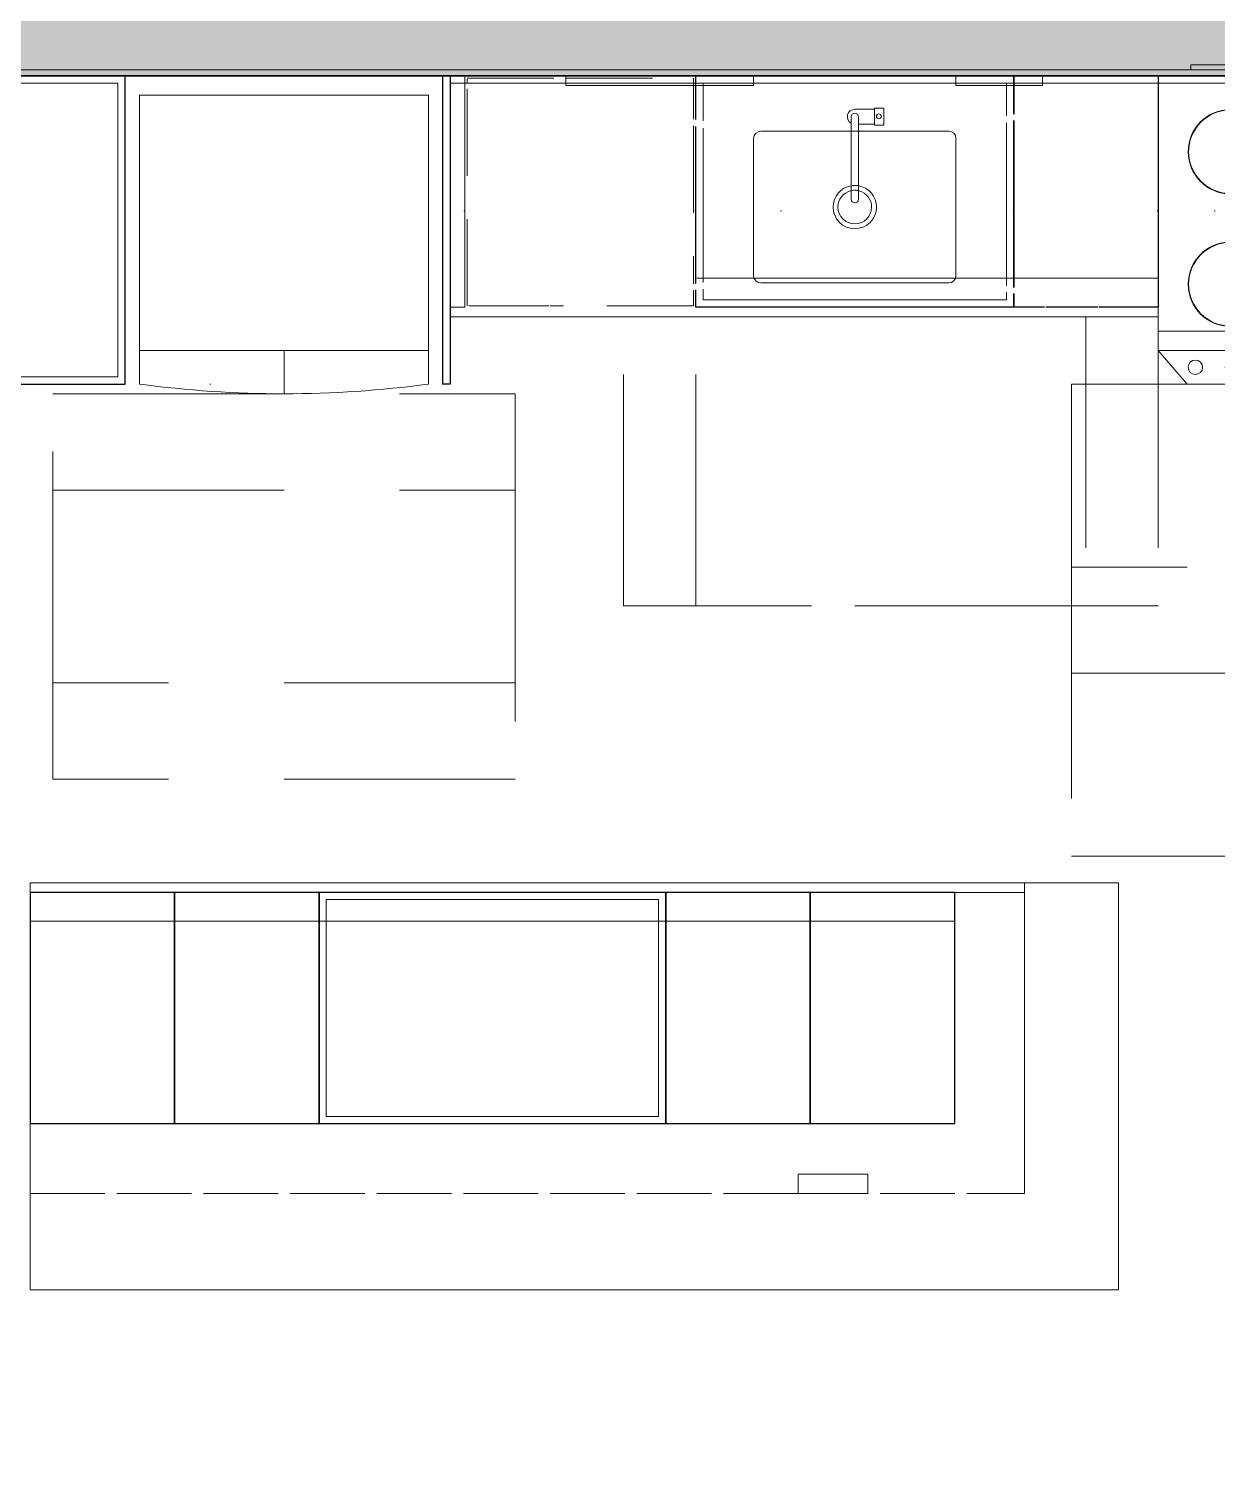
# Model space of a CAD drawing. Header units: inches. Extents: x 6 to 8416, y -388 to 6104.
# Drawn here: x 4304.2 to 4427.5, y 116.7 to 266.3 of the extents above; entities that cross this region are included whole.
import ezdxf

# ---------------------------------------------------------------- set-up
doc = ezdxf.new("R2010")
doc.units = ezdxf.units.IN
doc.header["$MEASUREMENT"] = 0
for name, pattern in [('Dash 1_16_', [48, 24, -24]), ('Dot 1_16_', [24, 0, -24]), ('Hidden 1_16_', [36, 24, -12]), ('Hidden 1_8_', [9, 6, -3]), ('Hidden 3_16_', [13.5, 9, -4.5])]:
    doc.linetypes.add(name, pattern=pattern)
for name, color, linetype, lineweight in [('A-GENM', 13, 'Continuous', 18), ('A-ROOM', 32, 'Continuous', 13), ('A-WALL', 113, 'Continuous', 25), ('A-WALL-PATT', 111, 'Continuous', 35), ('I-WALL', 2, 'Continuous', 25), ('P-SANR-FIXT', 6, 'Continuous', 18), ('Q-CASE', 31, 'Continuous', 18), ('Q-SPCQ', 91, 'Continuous', 18), ('Q-SPCQ-HDLN', 91, 'Hidden 3_16_', 9)]:
    doc.layers.add(name, color=color, linetype=linetype, lineweight=lineweight)

# ---------------------------------------------------------------- blocks, each defined once
blk = doc.blocks.new('GM KT - Type B_S1 - AM - Non-Recessed at Pantry - 30_-V1083-LEVEL 3 - PLAN Copy 1 Copy 1')
at = {"layer": 'A-GENM', "lineweight": 9}
for p, q in [((-108, 0), (-120, 0)), ((-120, 0), (-120, -0.75)), ((-120, 0), (-108, 0)), ((-120, -0.75), (-120, 0)), ((-108, 0), (-120, 0)), ((-120, 0), (-120, -0.75)), ((-120, 0), (-120, -0.75)), ((-120, -0.75), (-120, -25)), ((-120, -25), (-120, -0.75)), ((-108, -0.75), (-120, -0.75)), ((-120, -0.75), (-108, -0.75)), ((-88.5, 0), (-108, 0)), ((-108, 0), (-88.5, 0)), ((-88.5, 0), (-108, 0)), ((-88.5, -0.75), (-108, -0.75)), ((-108, -0.75), (-88.5, -0.75)), ((-67.5, 0), (-88.5, 0)), ((-88.5, 0), (-67.5, 0)), ((-67.5, 0), (-88.5, 0)), ((-67.5, -0.75), (-88.5, -0.75)), ((-88.5, -0.75), (-67.5, -0.75)), ((-58.5, 0), (-67.5, 0)), ((-67.5, 0), (-58.5, 0)), ((-58.5, 0), (-67.5, 0)), ((-58.5, -0.75), (-67.5, -0.75)), ((-67.5, -0.75), (-58.5, -0.75)), ((-46.5, 0), (-58.5, 0)), ((-58.5, 0), (-46.5, 0)), ((-4.5, 0), (-58.5, 0)), ((-4.5, -0.75), (-58.5, -0.75)), ((-58.5, -0.75), (-4.5, -0.75)), ((-46.5, -0.75), (-46.5, 0)), ((-46.5, 0), (-46.5, -0.75)), ((-46.5, -25), (-46.5, -0.75)), ((-46.5, -0.75), (-46.5, -25)), ((-4.5, 0), (-16.5, 0)), ((-16.5, 0), (-16.5, -0.75)), ((-16.5, 0), (-4.5, 0)), ((-16.5, -0.75), (-16.5, 0)), ((-16.5, -0.75), (-16.5, -25)), ((-16.5, -25), (-16.5, -0.75)), ((0, 0), (-4.5, 0)), ((-4.5, 0), (0, 0)), ((0, 0), (-4.5, 0)), ((0, -0.75), (-4.5, -0.75)), ((-4.5, -0.75), (0, -0.75)), ((0, -0.75), (0, 0)), ((0, 0), (0, -0.75)), ((0, -0.75), (0, 0)), ((0, 0), (0, -0.75)), ((0, -1), (0, -0.75)), ((0, -0.75), (0, -1)), ((0, -22.5), (0, -1)), ((0, -1), (0, -22.5)), ((-87.75, -5.75), (-78.38, -5.75)), ((-78.38, -5.75), (-87.75, -5.75)), ((-78.38, -5.75), (-77.69, -5.75)), ((-77.69, -5.75), (-78.38, -5.75)), ((-77.62, -5.75), (-68.25, -5.75)), ((-68.25, -5.75), (-77.62, -5.75)), ((-88.5, -20.75), (-88.5, -6.5)), ((-88.5, -6.5), (-88.5, -20.75)), ((-67.5, -6.5), (-67.5, -20.75)), ((-67.5, -20.75), (-67.5, -6.5)), ((-68.25, -21.5), (-87.75, -21.5)), ((-87.75, -21.5), (-68.25, -21.5)), ((0, -25), (0, -22.5)), ((0, -22.5), (0, -25)), ((-120, -25), (-46.5, -25)), ((-46.5, -25), (-120, -25)), ((-16.5, -25), (-1, -25)), ((-1, -25), (-16.5, -25)), ((-1, -25), (0, -25)), ((0, -25), (-1, -25))]:
    blk.add_line(p, q, dxfattribs=at)
for centre, start, end in [((-87.75, -6.5), 90, 180), ((-87.75, -6.5), 90, 180), ((-68.25, -6.5), 360, 90), ((-68.25, -6.5), 360, 90), ((-87.75, -20.75), 180, 270), ((-87.75, -20.75), 180, 270), ((-68.25, -20.75), 270, 360), ((-68.25, -20.75), 270, 360)]:
    blk.add_arc(centre, 0.75, start, end, dxfattribs=at)
blk = doc.blocks.new('CW - LW - Filler - Toe Kick - AM - 1 1_2_ W x 24_ D x H-V1085-LEVEL 3 - PLAN Copy 1 Copy 1')
at = {"layer": 'Q-CASE', "lineweight": 9}
for p, q in [((18.24, 0), (18.24, -0.75)), ((18.24, -0.75), (18.24, 0)), ((18.24, 0), (19.74, 0)), ((19.74, 0), (18.24, 0)), ((18.24, 0), (19.74, 0)), ((18.24, -0.75), (18.24, -24)), ((18.24, -24), (18.24, -0.75)), ((19.74, 0), (19.74, -0.27)), ((19.74, -0.27), (19.74, 0)), ((19.74, 0), (19.74, -0.27)), ((19.74, -0.31), (19.74, -0.75)), ((19.74, -0.75), (19.74, -0.31)), ((19.74, -0.31), (19.74, -0.75)), ((19.74, -0.75), (19.74, -24)), ((19.74, -24), (19.74, -0.75)), ((19.74, -0.75), (19.74, -24)), ((18.24, -24), (19.74, -24)), ((19.74, -24), (18.24, -24)), ((18.24, -24), (19.74, -24)), ((18.24, -24), (19.74, -24))]:
    blk.add_line(p, q, dxfattribs=at)
blk = doc.blocks.new('CW - LW - Filler - AM - 0 3_4_ W x 32_ D x H-2223674-LEVEL 3 - PLAN Copy 1 Copy 1')
at = {"layer": 'Q-CASE', "lineweight": 9}
for p, q in [((18.61, 0), (18.61, -32)), ((19.36, 0), (18.61, 0)), ((18.61, 0), (18.61, -32)), ((19.36, 0), (18.61, 0)), ((18.61, -32), (18.61, 0)), ((18.61, 0), (19.36, 0)), ((19.36, -0.75), (19.36, 0)), ((19.36, -32), (19.36, 0)), ((19.36, 0), (19.36, -0.75)), ((19.36, -24), (19.36, -0.75)), ((19.36, -0.75), (19.36, -24)), ((19.36, -25), (19.36, -24)), ((19.36, -24), (19.36, -25)), ((19.36, -32), (19.36, -25)), ((19.36, -25), (19.36, -32)), ((19.36, -32), (18.61, -32)), ((18.61, -32), (19.36, -32)), ((19.36, -32), (18.61, -32)), ((18.61, -32), (19.36, -32))]:
    blk.add_line(p, q, dxfattribs=at)
at = {"layer": 'Q-CASE', "lineweight": 25}
for p, q in [((18.61, -32), (18.61, 0)), ((18.61, 0), (19.36, 0)), ((19.36, 0), (19.36, -32)), ((19.36, -32), (18.61, -32))]:
    blk.add_line(p, q, dxfattribs=at)
blk = doc.blocks.new('CW - UP - Double Doors - AM - 33_ W x 32_ D x H-2223676-LEVEL 3 - PLAN Copy 1 Copy 1')
at = {"layer": 'Q-CASE', "linetype": 'Dot 1_16_', "lineweight": 9}
for p, q in [((-14.26, 0), (18.74, 0)), ((18.74, -32), (-14.26, -32))]:
    blk.add_line(p, q, dxfattribs=at)
blk = doc.blocks.new('CW - UP - Double Doors - AM - 30_ W x 14_ D x H-2223684-LEVEL 3 - PLAN Copy 1 Copy 1')
at = {"layer": 'Q-CASE', "linetype": 'Dot 1_16_', "lineweight": 9}
for p, q in [((-11.26, 0), (18.74, 0)), ((18.74, -14), (-11.26, -14))]:
    blk.add_line(p, q, dxfattribs=at)
blk = doc.blocks.new('CW - UP - Filler - AM - 1 1_2_ W x 14_ D x H-2223693-LEVEL 3 - PLAN Copy 1 Copy 1')
at = {"layer": 'Q-CASE', "linetype": 'Dot 1_16_', "lineweight": 9}
for p, q in [((17.49, 0), (18.99, 0)), ((18.99, -14), (17.49, -14))]:
    blk.add_line(p, q, dxfattribs=at)
blk = doc.blocks.new('z Nested-Range - z Nested-Range-V1086-LEVEL 3 - PLAN Copy 1 Copy 1')
at = {"layer": 'Q-SPCQ'}
for p, q in [((-12, 32), (-15, 28.5)), ((-15, 28.5), (-12, 32)), ((12, 32), (-12, 32)), ((15, 28.5), (12, 32)), ((12, 32), (15, 28.5)), ((-15, 28.5), (15, 28.5)), ((15, 28.5), (-15, 28.5)), ((-15, 28.5), (-15, 0.75)), ((15, 28.5), (-15, 28.5)), ((-15, 28.5), (15, 28.5)), ((-15, 25), (-15, 28.5)), ((15, 0.75), (15, 28.5)), ((15, 28.5), (15, 25)), ((-15, 26.5), (-15, 25)), ((15, 26.5), (-15, 26.5)), ((-15, 26.5), (15, 26.5)), ((-15, 25), (-15, 26.5)), ((15, 25), (15, 26.5)), ((15, 26.5), (15, 25)), ((-15, 24), (-15, 25)), ((-15, 25), (-15, 24)), ((-15, 24), (-15, 25)), ((-15, 0.75), (-15, 24)), ((-15, 24), (-15, 0.75)), ((-15, 21), (-15, 24)), ((15, 25), (15, 24)), ((15, 24), (15, 25)), ((15, 25), (15, 24)), ((15, 24), (15, 0.75)), ((15, 0.75), (15, 24)), ((15, 24), (15, 21)), ((-15, 0.75), (-15, 21)), ((15, 21), (15, 0.75)), ((-15, 0.75), (-15, 0)), ((-15, 0), (-15, 0.75)), ((-15, 0.75), (-15, 0)), ((-15, 0), (-15, 0.75)), ((-15, 0), (15, 0)), ((15, 0), (-15, 0)), ((-15, 0), (15, 0)), ((15, 0), (-15, 0)), ((15, 0), (15, 0.75)), ((15, 0.75), (15, 0)), ((15, 0), (15, 0.75)), ((15, 0.75), (15, 0))]:
    blk.add_line(p, q, dxfattribs=at)
at = {"layer": 'Q-SPCQ', "lineweight": 9}
for p, q in [((-3, 29.14), (-3, 31.43)), ((-3, 31.43), (3, 31.43)), ((3, 31.43), (3, 29.14)), ((3, 29.14), (-3, 29.14))]:
    blk.add_line(p, q, dxfattribs=at)
for centre in [(-11.14, 30.25), (-7.29, 30.25), (7.29, 30.25), (11.14, 30.25)]:
    blk.add_circle(centre, 0.75, dxfattribs=at)
for centre, radius, start, end in [((-7.5, 21.63), 4.38, 0, 180), ((-7.5, 21.63), 4.37, 0, 180), ((-7.5, 21.63), 4.34, 0, 180), ((-7.5, 21.63), 4.34, 0, 180), ((7.5, 21.63), 4.38, 0, 180), ((7.5, 21.63), 4.37, 0, 180), ((7.5, 21.63), 4.34, 0, 180), ((7.5, 21.63), 4.34, 0, 180), ((-7.5, 21.63), 4.38, 180, 360), ((-7.5, 21.63), 4.37, 180, 0), ((-7.5, 21.63), 4.34, 180, 360), ((-7.5, 21.63), 4.34, 180, 360), ((7.5, 21.63), 4.38, 180, 360), ((7.5, 21.63), 4.37, 180, 0), ((7.5, 21.63), 4.34, 180, 360), ((7.5, 21.63), 4.34, 180, 360), ((-7.5, 7.88), 4.38, 0, 180), ((-7.5, 7.88), 4.37, 0, 180), ((-7.5, 7.88), 4.34, 0, 180), ((-7.5, 7.88), 4.34, 0, 180), ((7.5, 7.88), 4.38, 0, 180), ((7.5, 7.88), 4.37, 0, 180), ((7.5, 7.88), 4.34, 0, 180), ((7.5, 7.88), 4.34, 0, 180), ((-7.5, 7.88), 4.38, 180, 360), ((-7.5, 7.88), 4.37, 180, 0), ((-7.5, 7.88), 4.34, 180, 360), ((-7.5, 7.88), 4.34, 180, 360), ((7.5, 7.88), 4.38, 180, 360), ((7.5, 7.88), 4.37, 180, 0), ((7.5, 7.88), 4.34, 180, 360), ((7.5, 7.88), 4.34, 180, 360)]:
    blk.add_arc(centre, radius, start, end, dxfattribs=at)
blk = doc.blocks.new('z Nested-Clearance-Rectangle-AM - Clearance-2223516-LEVEL 3 - PLAN Copy 1 Copy 1')
at = {"layer": 'A-GENM', "linetype": 'Hidden 1_16_', "lineweight": 9}
for p, q in [((15, 48), (-15, 48)), ((-15, 48), (-15, 0)), ((15, 0), (15, 48)), ((-15, 0), (15, 0))]:
    blk.add_line(p, q, dxfattribs=at)
blk = doc.blocks.new('z Nested-Refrigerator-French Door-AM - z Nested-Refrigerator-French Door-AM-17862082-LEVEL 3 - PLAN Copy 1 Copy 1')
at = {"layer": 'Q-SPCQ'}
for p, q in [((-14.8125, 0), (-14.8125, -30)), ((15.1875, 0), (-14.8125, 0)), ((15.1875, -30), (15.1875, 0)), ((-14.8125, -26.5), (15.1875, -26.5)), ((0.1875, -26.5), (0.1875, -31))]:
    blk.add_line(p, q, dxfattribs=at)
for start, end in [(262.37185, 270), (270, 277.62815)]:
    blk.add_arc((0.1875, 82), 113, start, end, dxfattribs=at)
blk = doc.blocks.new('z Nested-Clearance-Rectangle-AM - Clearance-1978794-LEVEL 3 - PLAN Copy 1 Copy 1')
at = {"layer": 'A-GENM', "linetype": 'Hidden 1_16_', "lineweight": 9}
for p, q in [((-15, -48), (-15, 0)), ((-15, 0), (15, 0)), ((15, 0), (15, -48)), ((15, -48), (-15, -48))]:
    blk.add_line(p, q, dxfattribs=at)
blk = doc.blocks.new('CW - LW - 4 Drawers - AM - 15_ W x 24_ D x H - 6_ Top Drawer-V1087-LEVEL 3 - PLAN Copy 1 Copy 1')
at = {"layer": 'Q-CASE', "lineweight": 9}
for p, q in [((-21.76, 0), (-21.76, -0.75)), ((-21.76, -0.75), (-21.76, 0)), ((-21.76, 0), (-18.76, 0)), ((-18.76, 0), (-21.76, 0)), ((-18.76, 0), (-6.76, 0)), ((-6.76, 0), (-18.76, 0)), ((-6.76, 0), (-6.76, -0.75)), ((-6.76, -0.75), (-6.76, 0)), ((-21.76, 0), (-21.76, -0.75)), ((-21.76, -0.75), (-21.76, 0)), ((-21.76, 0), (-18.76, 0)), ((-18.76, 0), (-21.76, 0)), ((-21.76, -0.75), (-21.76, -1)), ((-21.76, -1), (-21.76, -0.75)), ((-21.76, -0.75), (-21.76, -1)), ((-21.76, -1), (-21.76, -0.75)), ((-21.76, -1), (-21.76, -3.97)), ((-21.76, -3.97), (-21.76, -1)), ((-21.76, -1), (-21.76, -3.97)), ((-21.76, -3.97), (-21.76, -1)), ((-18.76, 0), (-6.76, 0)), ((-6.76, 0), (-18.76, 0)), ((-6.76, 0), (-6.76, -0.75)), ((-6.76, -0.75), (-6.76, 0)), ((-6.76, -0.75), (-6.76, -21)), ((-6.76, -21), (-6.76, -0.75)), ((-6.76, -0.75), (-6.76, -24)), ((-6.76, -24), (-6.76, -0.75)), ((-21.76, -4.64), (-21.76, -21)), ((-21.76, -21), (-21.76, -4.64)), ((-21.76, -4.64), (-21.76, -21.96)), ((-21.76, -21.96), (-21.76, -4.64)), ((-6.76, -21), (-21.76, -21)), ((-6.76, -21), (-21.76, -21)), ((-21.76, -22.59), (-21.76, -24)), ((-21.76, -24), (-21.76, -22.59)), ((-18.55, -24), (-21.76, -24)), ((-18.55, -24), (-21.76, -24)), ((-21.76, -24), (-18.55, -24)), ((-12.98, -24), (-18.42, -24)), ((-12.98, -24), (-18.42, -24)), ((-18.42, -24), (-12.98, -24)), ((-6.76, -24), (-12.88, -24)), ((-6.76, -24), (-12.88, -24)), ((-12.88, -24), (-6.76, -24))]:
    blk.add_line(p, q, dxfattribs=at)
at = {"layer": 'Q-CASE', "lineweight": 25}
for p, q in [((-21.76, -0.75), (-21.76, 0)), ((-21.76, 0), (-18.76, 0)), ((-21.76, -1), (-21.76, -0.75)), ((-21.76, -3.97), (-21.76, -1)), ((-18.76, 0), (-6.76, 0)), ((-6.76, 0), (-6.76, -0.75)), ((-6.76, -0.75), (-6.76, -24)), ((-21.76, -21.96), (-21.76, -4.64)), ((-21.76, -24), (-21.76, -22.59)), ((-18.55, -24), (-21.76, -24)), ((-12.98, -24), (-18.42, -24)), ((-6.76, -24), (-12.88, -24))]:
    blk.add_line(p, q, dxfattribs=at)
blk = doc.blocks.new('CW - LW - Double Doors _ Apron - AM - 33_ W x 24_ D x H - 6_ Apron-V1088-LEVEL 3 - PLAN Copy 1 Copy 1')
at = {"layer": 'Q-CASE', "lineweight": 9}
for p, q in [((-15.76, 0), (-15.76, -0.75)), ((-15.76, -0.75), (-15.76, 0)), ((-15.76, 0), (-9.76, 0)), ((-9.76, 0), (-15.76, 0)), ((-9.76, 0), (11.24, 0)), ((11.24, 0), (-9.76, 0)), ((11.24, 0), (17.24, 0)), ((17.24, 0), (11.24, 0)), ((17.24, 0), (17.24, -0.75)), ((17.24, -0.75), (17.24, 0)), ((-15.76, 0), (-15.76, -0.75)), ((-15.76, -0.75), (-15.76, 0)), ((-15.76, 0), (-9.76, 0)), ((-9.76, 0), (-15.76, 0)), ((-15.76, -0.75), (-15.76, -1)), ((-15.76, -1), (-15.76, -0.75)), ((-15.76, -0.75), (-15.76, -1)), ((-15.76, -1), (-15.76, -0.75)), ((-15.76, -1), (-15.76, -4.55)), ((-15.76, -4.55), (-15.76, -1)), ((-15.76, -1), (-15.76, -4.55)), ((-15.76, -4.55), (-15.76, -1)), ((-15.01, -0.75), (-9.76, -0.75)), ((-15.01, -1), (-15.01, -0.75)), ((-9.76, -0.75), (-15.01, -0.75)), ((-15.01, -0.75), (-15.01, -1)), ((-15.01, -4.68), (-15.01, -1)), ((-15.01, -1), (-15.01, -4.68)), ((-9.76, 0), (11.24, 0)), ((11.24, 0), (-9.76, 0)), ((-9.76, -0.75), (11.24, -0.75)), ((11.24, -0.75), (-9.76, -0.75)), ((11.24, 0), (17.24, 0)), ((17.24, 0), (11.24, 0)), ((11.24, -0.75), (16.49, -0.75)), ((16.49, -0.75), (11.24, -0.75)), ((16.49, -0.75), (16.49, -1)), ((16.49, -1), (16.49, -0.75)), ((16.49, -1), (16.49, -4.16)), ((16.49, -4.16), (16.49, -1)), ((17.24, 0), (17.24, -0.75)), ((17.24, -0.75), (17.24, 0)), ((17.24, -0.75), (17.24, -1)), ((17.24, -1), (17.24, -0.75)), ((17.24, -0.75), (17.24, -1)), ((17.24, -1), (17.24, -0.75)), ((17.24, -1), (17.24, -3.97)), ((17.24, -3.97), (17.24, -1)), ((17.24, -1), (17.24, -3.97)), ((17.24, -3.97), (17.24, -1)), ((-15.76, -5.26), (-15.76, -21.56)), ((-15.76, -21.56), (-15.76, -5.26)), ((-15.76, -5.26), (-15.76, -21)), ((-15.76, -21), (-15.76, -5.26)), ((-15.01, -21.46), (-15.01, -5.42)), ((-15.01, -5.42), (-15.01, -21.46)), ((16.49, -4.88), (16.49, -21.81)), ((16.49, -21.81), (16.49, -4.88)), ((17.24, -4.64), (17.24, -21.96)), ((17.24, -21.96), (17.24, -4.64)), ((17.24, -4.64), (17.24, -21)), ((17.24, -21), (17.24, -4.64)), ((-15.76, -22.23), (-15.76, -24)), ((-15.76, -24), (-15.76, -22.23)), ((-9.71, -21), (-15.67, -21)), ((-9.71, -21), (-15.67, -21)), ((-15.01, -23.25), (-15.01, -22.15)), ((-15.01, -22.15), (-15.01, -23.25)), ((11.19, -21), (-9.71, -21)), ((11.19, -21), (-9.71, -21)), ((17.14, -21), (11.19, -21)), ((17.14, -21), (11.19, -21)), ((16.49, -23.25), (-15.01, -23.25)), ((-15.01, -23.25), (16.49, -23.25)), ((16.49, -22.47), (16.49, -23.25)), ((16.49, -23.25), (16.49, -22.47)), ((17.24, -22.59), (17.24, -24)), ((17.24, -24), (17.24, -22.59)), ((17.24, -24), (-15.76, -24)), ((17.24, -24), (-15.76, -24)), ((-15.76, -24), (17.24, -24))]:
    blk.add_line(p, q, dxfattribs=at)
at = {"layer": 'Q-CASE', "lineweight": 25}
for p, q in [((-15.76, -0.75), (-15.76, 0)), ((-15.76, 0), (-9.76, 0)), ((-15.76, -1), (-15.76, -0.75)), ((-15.76, -4.55), (-15.76, -1)), ((-9.76, 0), (11.24, 0)), ((11.24, 0), (17.24, 0)), ((17.24, 0), (17.24, -0.75)), ((17.24, -0.75), (17.24, -1)), ((17.24, -1), (17.24, -3.97)), ((-15.76, -21.56), (-15.76, -5.26)), ((17.24, -4.64), (17.24, -21.96)), ((-15.76, -24), (-15.76, -22.23)), ((17.24, -22.59), (17.24, -24)), ((17.24, -24), (-15.76, -24))]:
    blk.add_line(p, q, dxfattribs=at)
blk = doc.blocks.new('CW - UP - Single Door - AM - 15_ W x 14_ D x H-5099638-LEVEL 3 - PLAN Copy 1 Copy 1')
at = {"layer": 'Q-CASE', "linetype": 'Dot 1_16_', "lineweight": 9}
for p, q in [((3.74, 0), (18.74, 0)), ((18.74, -14), (3.74, -14))]:
    blk.add_line(p, q, dxfattribs=at)
blk = doc.blocks.new('CW - UP - Single Door - AM - 24_ W x 14_ D x H-5099649-LEVEL 3 - PLAN Copy 1 Copy 1')
at = {"layer": 'Q-CASE', "linetype": 'Dot 1_16_', "lineweight": 9}
for p, q in [((-5.26, 0), (18.74, 0)), ((18.74, -14), (-5.26, -14))]:
    blk.add_line(p, q, dxfattribs=at)
blk = doc.blocks.new('PL KT Sink-Single Bowl-Unit-AM - Under Mnt_ Cntr_Cntr_ 21_ L x 15 3_4_ W x 7 1_2_ D-V711-LEVEL 3 - PLAN Copy 1 Copy 1')
at = {"layer": 'P-SANR-FIXT', "lineweight": 9}
for radius, start, end in [(2.25, 99.683453, 180), (2.25, 99.683453, 180), (2.25, 80.316547, 96.1813645), (2.25, 90, 96.1813645), (2.25, 80.316547, 90), (2.25, 360, 80.316547), (2.25, 0, 80.316547), (1.75, 105, 180), (1.75, 105, 180), (1.75, 77.5498462, 99.5645611), (1.75, 90, 99.5645611), (1.75, 77.5498462, 90), (1.75, 0, 75), (1.75, 0, 75), (2.25, 180, 360), (2.25, 180, 360), (1.75, 180, 0), (1.75, 180, 360)]:
    blk.add_arc((0, -1.90625), radius, start, end, dxfattribs=at)
blk = doc.blocks.new('GM Outlet Zone-AM - GM Outlet Zone-AM-V1089-LEVEL 3 - PLAN Copy 1 Copy 1')
at = {"layer": 'A-GENM', "linetype": 'Dash 1_16_', "lineweight": 9}
for p, q in [((9.75, 0), (-9.75, 0)), ((-9.75, -0.75), (-9.75, 0)), ((-9.75, 0), (-9.75, -1)), ((-9.75, -1), (-9.75, -0.75)), ((-9.75, -1), (9.75, -1)), ((9.75, -1), (-9.75, -1)), ((9.75, 0), (9.75, -0.75)), ((9.75, 0), (9.75, -1)), ((9.75, -0.75), (9.75, -1))]:
    blk.add_line(p, q, dxfattribs=at)
blk = doc.blocks.new('GM Outlet Zone-AM - GM Outlet Zone-AM-V1090-LEVEL 3 - PLAN Copy 1 Copy 1')
at = {"layer": 'A-GENM', "linetype": 'Dash 1_16_', "lineweight": 9}
for p, q in [((4.5, 0), (-4.5, 0)), ((-4.5, -0.75), (-4.5, 0)), ((-4.5, 0), (-4.5, -1)), ((-4.5, -1), (-4.5, -0.75)), ((-4.5, -1), (4.5, -1)), ((4.5, -1), (-4.5, -1)), ((4.5, 0), (4.5, -0.75)), ((4.5, 0), (4.5, -1)), ((4.5, -0.75), (4.5, -1))]:
    blk.add_line(p, q, dxfattribs=at)
blk = doc.blocks.new('z Nested-Dishwasher-AM - DW-V716-LEVEL 3 - PLAN Copy 1 Copy 1')
at = {"layer": 'Q-SPCQ-HDLN'}
for p, q in [((-11.75, -0.25), (-1.5, -0.25)), ((-11.75, -0.75), (-11.75, -0.36)), ((-11.75, -23.87), (-11.75, -0.75)), ((-1.5, -0.25), (11.75, -0.25)), ((11.75, -0.25), (11.75, -0.75)), ((11.75, -0.75), (11.75, -1)), ((11.75, -1), (11.75, -4.5)), ((11.75, -5.21), (11.75, -21.59)), ((11.75, -22.26), (11.75, -23.87)), ((-3.27, -23.87), (-11.58, -23.87)), ((11.75, -23.87), (-3.13, -23.87))]:
    blk.add_line(p, q, dxfattribs=at)
blk = doc.blocks.new('z Nested-Clearance-Plumbing-AM - Clearance-2223332-LEVEL 3 - PLAN Copy 1 Copy 1')
at = {"layer": 'A-GENM', "linetype": 'Hidden 1_16_', "lineweight": 9}
for p, q in [((-15, -48), (-15, 0)), ((-15, 0), (15, 0)), ((15, 0), (15, -48)), ((15, -48), (-15, -48))]:
    blk.add_line(p, q, dxfattribs=at)
blk = doc.blocks.new('z Nested-Faucet-Gooseneck-AM - z Nested-Faucet-Gooseneck-AM-2223697-LEVEL 3 - PLAN Copy 1 Copy 1')
at = {"layer": 'P-SANR-FIXT', "lineweight": 9}
for p, q in [((2.05, 0.77), (0, 0.77)), ((3.02, 0.89), (2.05, 0.89)), ((2.05, 0.89), (2.05, 0.77)), ((2.05, 0.77), (2.05, -0.77)), ((3.02, -0.89), (3.02, 0.89)), ((-0.38, -0.67), (-0.38, 0)), ((-0.38, -0.67), (-0.38, -8.57)), ((0.38, -0.77), (0.38, 0)), ((0.38, -8.57), (0.38, -0.77)), ((0.38, -0.77), (2.05, -0.77)), ((2.05, -0.77), (2.05, -0.89)), ((2.05, -0.89), (3.02, -0.89))]:
    blk.add_line(p, q, dxfattribs=at)
blk.add_circle((2.5, 0.04), 0.25, dxfattribs=at)
for centre, radius, start, end in [((0, 0), 0.769, 90, 240.7181), ((0, 0), 0.376, 0, 180), ((0, -8.57), 0.376, 180, 360)]:
    blk.add_arc(centre, radius, start, end, dxfattribs=at)
blk = doc.blocks.new('CW - FL - Single UP _ LW Doors - AM - 30_ W x 32_ D x H-V1093-LEVEL 3 - PLAN Copy 1 Copy 1')
at = {"layer": 'Q-CASE', "lineweight": 9}
for p, q in [((-5.26, 0), (-5.26, -32)), ((19.36, 0), (-5.26, 0)), ((-5.26, 0), (-5.26, -32)), ((24.74, 0), (-5.26, 0)), ((-5.26, 0), (19.36, 0)), ((23.99, -0.75), (-4.51, -0.75)), ((-4.51, -0.75), (-4.51, -31.25)), ((-4.51, -0.75), (23.99, -0.75)), ((-4.51, -31.25), (-4.51, -0.75)), ((23.99, -31.25), (23.99, -0.75)), ((23.99, -0.75), (23.99, -31.25)), ((24.74, -32), (24.74, 0)), ((24.74, -32), (24.74, 0)), ((24.74, -32), (24.74, 0)), ((24.74, -32), (24.74, -29)), ((-4.51, -31.25), (23.99, -31.25)), ((23.99, -31.25), (-4.51, -31.25)), ((24.74, -32), (-5.26, -32)), ((-5.26, -32), (24.74, -32)), ((-5.26, -32), (24.74, -32))]:
    blk.add_line(p, q, dxfattribs=at)
at = {"layer": 'Q-CASE', "lineweight": 25}
for p, q in [((24.74, 0), (-5.26, 0)), ((-5.26, 0), (-5.26, -32)), ((24.74, -32), (24.74, 0)), ((-5.26, -32), (24.74, -32))]:
    blk.add_line(p, q, dxfattribs=at)
blk = doc.blocks.new('CW - UP - Double Doors - AM - 33_ W x 14_ D x H-11109107-LEVEL 3 - PLAN Copy 1 Copy 1')
at = {"layer": 'Q-CASE', "linetype": 'Dot 1_16_', "lineweight": 9}
for p, q in [((-14.26, 0), (18.74, 0)), ((18.74, -14), (-14.26, -14))]:
    blk.add_line(p, q, dxfattribs=at)
blk = doc.blocks.new('GM IS - Type B_7 - AM - Non-Recessed at Panel - 60-3_4_ Counter to Counter-V1020-LEVEL 3 - PLAN Copy 1 Copy 1')
at = {"layer": 'A-GENM', "lineweight": 9}
for p, q in [((-19.5, 128), (-132.5, 128)), ((-132.5, 128), (-132.5, 85.75)), ((-132.5, 85.75), (-132.5, 128)), ((-132.5, 128), (-19.5, 128)), ((-19.5, 85.75), (-19.5, 128)), ((-19.5, 128), (-19.5, 85.75)), ((-132.5, 85.75), (-19.5, 85.75)), ((-19.5, 85.75), (-132.5, 85.75))]:
    blk.add_line(p, q, dxfattribs=at)
at = {"layer": 'A-GENM', "linetype": 'Hidden 1_8_', "lineweight": 9}
for p, q in [((-19.5, 118), (-122.75, 118)), ((-122.75, 118), (-122.75, 88.75)), ((-122.75, 88.75), (-122.75, 118)), ((-122.75, 118), (-106.5, 118)), ((-19.5, 118), (-122.75, 118)), ((-122.75, 118), (-122.75, 85.75)), ((-106.5, 118), (-99.25, 118)), ((-99.25, 118), (-19.5, 118)), ((-19.5, 110.75), (-19.5, 118)), ((-19.5, 118), (-19.5, 110.75)), ((-19.5, 110.75), (-19.5, 118)), ((-115.5, 86.75), (-115.5, 110.75)), ((-115.5, 110.75), (-19.5, 110.75)), ((-19.5, 110.75), (-115.5, 110.75)), ((-115.5, 110.75), (-115.5, 89.78)), ((-115.5, 110.75), (-19.5, 110.75)), ((-115.5, 110.75), (-115.5, 85.88)), ((-122.75, 88.75), (-122.75, 86.75)), ((-122.75, 86.75), (-122.75, 88.75)), ((-115.5, 89.75), (-115.5, 86.75)), ((-122.75, 86.75), (-115.5, 86.75)), ((-115.5, 86.75), (-122.75, 86.75))]:
    blk.add_line(p, q, dxfattribs=at)
blk = doc.blocks.new('CW - LW - Double Doors _ Apron - AM - 36_ W x 24_ D x H - 6_ Apron-7555786-LEVEL 3 - PLAN Copy 1 Copy 1')
at = {"layer": 'Q-CASE', "lineweight": 9}
for p, q in [((-17.26, 0), (-17.26, 24)), ((-17.26, 24), (-17.26, 0)), ((-17.26, 24), (18.74, 24)), ((-17.26, 24), (18.74, 24)), ((-17.26, 24), (18.74, 24)), ((18.74, 0), (18.74, 24)), ((18.74, 24), (18.74, 0)), ((-16.51, 0.75), (-16.51, 23.25)), ((-16.51, 23.25), (17.99, 23.25)), ((17.99, 23.25), (-16.51, 23.25)), ((-16.51, 23.25), (-16.51, 0.75)), ((17.99, 23.25), (17.99, 0.75)), ((17.99, 0.75), (17.99, 23.25)), ((-17.26, 0), (-17.26, 21)), ((-17.26, 21), (-17.26, 0)), ((-17.17, 21), (18.64, 21)), ((-17.17, 21), (18.64, 21)), ((18.74, 0), (18.74, 21)), ((18.74, 21), (18.74, 0)), ((18.74, 0), (-17.26, 0)), ((-17.26, 0), (18.74, 0)), ((17.99, 0.75), (-16.51, 0.75)), ((-16.51, 0.75), (17.99, 0.75)), ((18.74, 0), (-17.26, 0)), ((-17.26, 0), (18.74, 0))]:
    blk.add_line(p, q, dxfattribs=at)
at = {"layer": 'Q-CASE', "lineweight": 25}
for p, q in [((18.74, 24), (-17.26, 24)), ((-17.26, 24), (-17.26, 0)), ((18.74, 0), (18.74, 24)), ((-17.26, 0), (18.74, 0))]:
    blk.add_line(p, q, dxfattribs=at)
blk = doc.blocks.new('GM Outlet Zone-AM - GM Outlet Zone-AM-V1097-LEVEL 3 - PLAN Copy 1 Copy 1')
at = {"layer": 'A-GENM', "linetype": 'Dash 1_16_', "lineweight": 9}
for p, q in [((-3.62, 2), (3.63, 2)), ((3.63, 2), (-3.62, 2)), ((-3.62, 0), (-3.62, 2)), ((-3.62, 2), (-3.62, 0)), ((3.63, 2), (3.63, 0)), ((3.63, 2), (3.63, 0)), ((-3.62, 0), (3.63, 0)), ((3.63, 0), (-3.62, 0))]:
    blk.add_line(p, q, dxfattribs=at)
blk = doc.blocks.new('CW - LW - 4 Drawers - AM - 15_ W x 24_ D x H - 6_ Top Drawer-8870384-LEVEL 3 - PLAN Copy 1 Copy 1')
at = {"layer": 'Q-CASE', "lineweight": 9}
for p, q in [((-21.76, 0), (-21.76, 24)), ((-21.76, 24), (-21.76, 0)), ((-21.76, 24), (-6.76, 24)), ((-21.76, 24), (-6.76, 24)), ((-21.76, 24), (-6.76, 24)), ((-6.76, 0), (-6.76, 24)), ((-6.76, 24), (-6.76, 0)), ((-21.76, 0), (-21.76, 21)), ((-21.76, 21), (-21.76, 0)), ((-21.76, 21), (-6.76, 21)), ((-21.76, 21), (-6.76, 21)), ((-6.76, 0), (-6.76, 21)), ((-6.76, 21), (-6.76, 0)), ((-6.76, 0), (-21.76, 0)), ((-21.76, 0), (-6.76, 0)), ((-6.76, 0), (-21.76, 0)), ((-21.76, 0), (-6.76, 0))]:
    blk.add_line(p, q, dxfattribs=at)
at = {"layer": 'Q-CASE', "lineweight": 25}
for p, q in [((-6.76, 24), (-21.76, 24)), ((-21.76, 24), (-21.76, 0)), ((-6.76, 0), (-6.76, 24)), ((-21.76, 0), (-6.76, 0))]:
    blk.add_line(p, q, dxfattribs=at)
blk = doc.blocks.new('CW - LW - 4 Drawers - AM - 15_ W x 24_ D x H - 6_ Top Drawer-V798-LEVEL 3 - PLAN Copy 1 Copy 1')
at = {"layer": 'Q-CASE', "lineweight": 9}
for p, q in [((-21.76, 0), (-21.76, 24)), ((-21.76, 24), (-21.76, 0)), ((-21.76, 24), (-6.76, 24)), ((-21.76, 24), (-6.76, 24)), ((-21.76, 24), (-6.76, 24)), ((-6.76, 0), (-6.76, 24)), ((-6.76, 24), (-6.76, 0)), ((-21.76, 0), (-21.76, 21)), ((-21.76, 21), (-21.76, 0)), ((-21.76, 21), (-6.76, 21)), ((-21.76, 21), (-6.76, 21)), ((-6.76, 0), (-6.76, 21)), ((-6.76, 21), (-6.76, 0)), ((-6.76, 0), (-21.76, 0)), ((-21.76, 0), (-6.76, 0)), ((-6.76, 0), (-21.76, 0)), ((-21.76, 0), (-6.76, 0))]:
    blk.add_line(p, q, dxfattribs=at)
at = {"layer": 'Q-CASE', "lineweight": 25}
for p, q in [((-6.76, 24), (-21.76, 24)), ((-21.76, 24), (-21.76, 0)), ((-6.76, 0), (-6.76, 24)), ((-21.76, 0), (-6.76, 0))]:
    blk.add_line(p, q, dxfattribs=at)

msp = doc.modelspace()

# ---------------------------------------------------------------- hatches: boundary and pattern name
at = {"layer": 'A-WALL-PATT', "lineweight": 25}
for points in [[(4308.79033733, 261.43577679), (4308.79033733, 262.06077679), (4282.04033733, 262.06077679), (4282.04033733, 261.43577679), (4308.53303685, 261.43577679)], [(4376.01803685, 261.43577679), (4424.16533733, 261.43577679), (4424.16533733, 262.06077679), (4308.79033733, 262.06077679), (4308.79033733, 261.43577679), (4342.27553685, 261.43577679)]]:
    msp.add_hatch(color=10, dxfattribs=at).paths.add_polyline_path(points)
at = {"layer": 'A-WALL-PATT'}
h = msp.add_hatch(color=10, dxfattribs=at)
h.paths.add_polyline_path([(4524.41533733, 261.43577679), (4529.54033733, 261.43577679), (4529.54033733, 262.06077679), (4524.41533733, 262.06077679)])
h.paths.add_polyline_path([(4424.16533733, 261.43577679), (4488.41533733, 261.43577679), (4488.41533733, 262.06077679), (4424.16533733, 262.06077679)])
h = msp.add_hatch(color=10, dxfattribs=at)
h.paths.add_polyline_path([(4529.54033733, 262.06077679), (4529.54033733, 262.56077679), (4524.41533733, 262.56077679), (4524.41533733, 262.06077679)])
h.paths.add_polyline_path([(4488.41533733, 262.06077679), (4488.41533733, 262.56077679), (4424.79033733, 262.56077679), (4424.79033733, 262.06077679), (4477.24553685, 262.06077679)])
at = {"layer": 'I-WALL'}
h = msp.add_hatch(color=10, dxfattribs=at)
h.paths.add_polyline_path([(4529.54033733, 262.56077679), (4529.54033733, 268.06077679), (4524.41533733, 268.06077679), (4524.41533733, 262.56077679)])
h.paths.add_polyline_path([(4426.63178685, 262.56077679), (4488.41533733, 262.56077679), (4488.41533733, 268.06077679), (4424.79033733, 268.06077679), (4424.79033733, 262.56077679)])
for points in [[(4282.66533733, 262.06077679), (4308.79033733, 262.06077679), (4308.79033733, 267.56077679), (4281.41533733, 267.56077679), (4281.41533733, 262.06077679), (4282.04033733, 262.06077679)], [(4424.16533733, 262.06077679), (4424.79033733, 262.06077679), (4424.79033733, 267.56077679), (4308.79033733, 267.56077679), (4308.79033733, 262.06077679), (4409.76053685, 262.06077679)]]:
    msp.add_hatch(color=10, dxfattribs=at).paths.add_polyline_path(points)

# ---------------------------------------------------------------- linework, layer by layer
at = {"layer": 'A-ROOM', "lineweight": 9, "flags": 128}
msp.add_lwpolyline([(4245.54033733, 261.43577679), (4133.19658733, 261.43577679), (4133.19658733, 260.81077679), (4127.29003134, 260.81077679), (4074.04033733, 260.81077679), (4074.04033733, -23.18922321), (4834.29033733, -23.18922321), (4834.29033733, 261.43577679), (4529.54033733, 261.43577679), (4427.79033733, 261.43577679), (4308.79033733, 261.43577679), (4282.66533733, 261.43577679), (4282.66533733, 222.43577679), (4245.54033733, 222.43577679)], close=True, dxfattribs=at)
at = {"layer": 'A-WALL', "lineweight": 9}
for p, q in [((4281.41533733, 262.06077679), (4488.41533733, 262.06077679)), ((4424.79033733, 262.56077679), (4424.79033733, 262.06077679)), ((4424.79033733, 262.56077679), (4488.41533733, 262.56077679))]:
    msp.add_line(p, q, dxfattribs=at)
at = {"layer": 'I-WALL', "lineweight": 35}
msp.add_line((4282.66533733, 261.43577679), (4488.41533733, 261.43577679), dxfattribs=at)

# ---------------------------------------------------------------- block references
at = {"layer": 'A-GENM', "lineweight": 9}
msp.add_blockref('GM KT - Type B_S1 - AM - Non-Recessed at Pantry - 30_-V1083-LEVEL 3 - PLAN Copy 1 Copy 1', (4467.91533733, 261.43577679), dxfattribs=at)
at = {"layer": 'A-GENM'}
for name, p in [('GM Outlet Zone-AM - GM Outlet Zone-AM-V1089-LEVEL 3 - PLAN Copy 1 Copy 1', (4369.66533733, 261.43577679)), ('GM Outlet Zone-AM - GM Outlet Zone-AM-V1090-LEVEL 3 - PLAN Copy 1 Copy 1', (4404.91533733, 261.43577679))]:
    msp.add_blockref(name, p, dxfattribs=at)
at = {"layer": 'A-GENM', "linetype": 'Hidden 1_16_', "lineweight": 9}
for name, p, rotation in [('z Nested-Clearance-Plumbing-AM - Clearance-2223332-LEVEL 3 - PLAN Copy 1 Copy 1', (4365.91533733, 221.43577679), 89.99999999999818), ('z Nested-Clearance-Rectangle-AM - Clearance-1978794-LEVEL 3 - PLAN Copy 1 Copy 1', (4373.41533733, 221.43577679), 89.99999999999842), ('z Nested-Clearance-Rectangle-AM - Clearance-2223516-LEVEL 3 - PLAN Copy 1 Copy 1', (4460.41533733, 214.43577679), 89.99999999999865), ('z Nested-Clearance-Rectangle-AM - Clearance-1978794-LEVEL 3 - PLAN Copy 1 Copy 1', (4306.66533733, 213.43577679), 89.99999999999842), ('z Nested-Clearance-Rectangle-AM - Clearance-1978794-LEVEL 3 - PLAN Copy 1 Copy 1', (4306.66533733, 203.43577679), 89.99999999999842), ('z Nested-Clearance-Rectangle-AM - Clearance-2223516-LEVEL 3 - PLAN Copy 1 Copy 1', (4460.41533733, 195.43577679), 89.99999999999865)]:
    msp.add_blockref(name, p, dxfattribs=dict(at, rotation=rotation))
at = {"layer": 'A-GENM', "linetype": 'Hidden 1_8_', "lineweight": 9, "rotation": 180}
msp.add_blockref('GM IS - Type B_7 - AM - Non-Recessed at Panel - 60-3_4_ Counter to Counter-V1020-LEVEL 3 - PLAN Copy 1 Copy 1', (4284.79033733, 263.43577679), dxfattribs=at)
at = {"layer": 'A-GENM', "rotation": 180}
msp.add_blockref('GM Outlet Zone-AM - GM Outlet Zone-AM-V1097-LEVEL 3 - PLAN Copy 1 Copy 1', (4387.66533733, 147.43577679), dxfattribs=at)
at = {"layer": 'P-SANR-FIXT'}
for name, p in [('z Nested-Faucet-Gooseneck-AM - z Nested-Faucet-Gooseneck-AM-2223697-LEVEL 3 - PLAN Copy 1 Copy 1', (4389.91533733, 257.18577679)), ('PL KT Sink-Single Bowl-Unit-AM - Under Mnt_ Cntr_Cntr_ 21_ L x 15 3_4_ W x 7 1_2_ D-V711-LEVEL 3 - PLAN Copy 1 Copy 1', (4389.91533733, 249.71702679))]:
    msp.add_blockref(name, p, dxfattribs=at)
at = {"layer": 'Q-CASE'}
for name, p in [('CW - FL - Single UP _ LW Doors - AM - 30_ W x 32_ D x H-V1093-LEVEL 3 - PLAN Copy 1 Copy 1', (4289.42763241, 261.43577679)), ('CW - UP - Double Doors - AM - 33_ W x 32_ D x H-2223676-LEVEL 3 - PLAN Copy 1 Copy 1', (4328.42763241, 261.43577679)), ('CW - LW - Filler - AM - 0 3_4_ W x 32_ D x H-2223674-LEVEL 3 - PLAN Copy 1 Copy 1', (4328.55263241, 261.43577679)), ('CW - LW - Filler - Toe Kick - AM - 1 1_2_ W x 24_ D x H-V1085-LEVEL 3 - PLAN Copy 1 Copy 1', (4329.67763241, 261.43577679)), ('CW - UP - Filler - AM - 1 1_2_ W x 14_ D x H-2223693-LEVEL 3 - PLAN Copy 1 Copy 1', (4330.42763241, 261.43577679)), ('CW - UP - Single Door - AM - 24_ W x 14_ D x H-5099649-LEVEL 3 - PLAN Copy 1 Copy 1', (4354.67763241, 261.43577679)), ('CW - LW - Double Doors _ Apron - AM - 33_ W x 24_ D x H - 6_ Apron-V1088-LEVEL 3 - PLAN Copy 1 Copy 1', (4389.17763241, 261.43577679)), ('CW - UP - Double Doors - AM - 33_ W x 14_ D x H-11109107-LEVEL 3 - PLAN Copy 1 Copy 1', (4387.67763241, 261.43577679)), ('CW - LW - 4 Drawers - AM - 15_ W x 24_ D x H - 6_ Top Drawer-V1087-LEVEL 3 - PLAN Copy 1 Copy 1', (4428.17763241, 261.43577679)), ('CW - UP - Single Door - AM - 15_ W x 14_ D x H-5099638-LEVEL 3 - PLAN Copy 1 Copy 1', (4402.67763241, 261.43577679)), ('CW - UP - Double Doors - AM - 30_ W x 14_ D x H-2223684-LEVEL 3 - PLAN Copy 1 Copy 1', (4432.67763241, 261.43577679)), ('CW - LW - 4 Drawers - AM - 15_ W x 24_ D x H - 6_ Top Drawer-8870384-LEVEL 3 - PLAN Copy 1 Copy 1', (4326.05263241, 152.68577679)), ('CW - LW - 4 Drawers - AM - 15_ W x 24_ D x H - 6_ Top Drawer-V798-LEVEL 3 - PLAN Copy 1 Copy 1', (4341.05263241, 152.68577679)), ('CW - LW - Double Doors _ Apron - AM - 36_ W x 24_ D x H - 6_ Apron-7555786-LEVEL 3 - PLAN Copy 1 Copy 1', (4351.55263241, 152.68577679)), ('CW - LW - 4 Drawers - AM - 15_ W x 24_ D x H - 6_ Top Drawer-V798-LEVEL 3 - PLAN Copy 1 Copy 1', (4392.05263241, 152.68577679)), ('CW - LW - 4 Drawers - AM - 15_ W x 24_ D x H - 6_ Top Drawer-V798-LEVEL 3 - PLAN Copy 1 Copy 1', (4407.05263241, 152.68577679))]:
    msp.add_blockref(name, p, dxfattribs=at)
at = {"layer": 'Q-SPCQ'}
for name, p in [('z Nested-Dishwasher-AM - DW-V716-LEVEL 3 - PLAN Copy 1 Copy 1', (4361.41533733, 261.43577679)), ('z Nested-Refrigerator-French Door-AM - z Nested-Refrigerator-French Door-AM-17862082-LEVEL 3 - PLAN Copy 1 Copy 1', (4330.47783733, 259.43577679))]:
    msp.add_blockref(name, p, dxfattribs=at)
at = {"layer": 'Q-SPCQ', "rotation": 180}
msp.add_blockref('z Nested-Range - z Nested-Range-V1086-LEVEL 3 - PLAN Copy 1 Copy 1', (4436.41533733, 261.43577679), dxfattribs=at)

doc.saveas('drawing.dxf')
